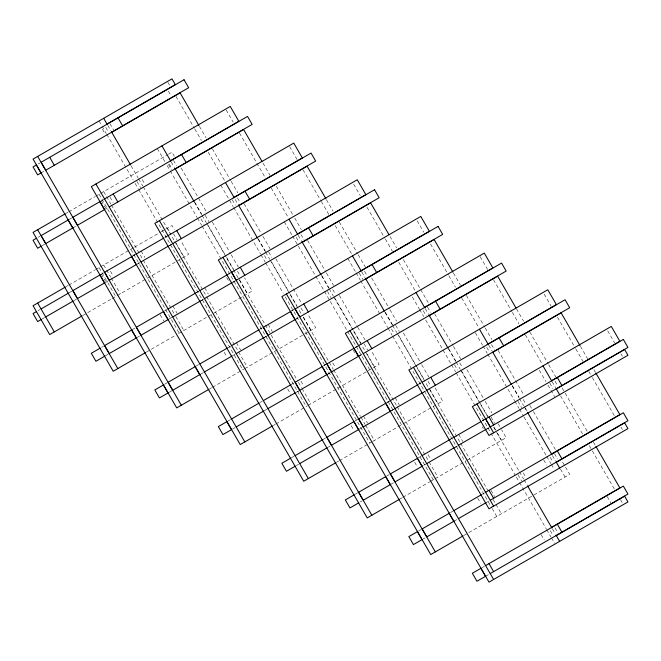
<?xml version="1.0" encoding="UTF-8"?>
<svg xmlns="http://www.w3.org/2000/svg" width="661" height="661" viewBox="0 0 661 661"><rect width="100%" height="100%" fill="white"/><g stroke="black" fill="none" stroke-linecap="round" stroke-linejoin="round"><path stroke-width="0.5" stroke-dasharray="3.31 2.48" d="M38.156 163.969L39.933 162.945M40.999 172.984L44.758 170.811M66.059 213.346L67.992 212.222M68.736 211.801L94.754 196.771M95.647 196.259L167.564 154.74M168.448 154.228L171.992 152.179L174.38 156.302M38.156 237.299L39.933 236.274M69.025 219.485L71.685 217.948M101.15 200.936L104.702 198.887M41.883 245.809L44.758 244.14M72.751 227.987L76.296 225.938M104.504 209.653L109.313 206.876M66.059 286.676L67.992 285.552M68.736 285.131L94.754 270.101M95.498 269.68L133.844 247.536M134.555 247.123L160.458 232.168M161.168 231.763L164.895 229.607M165.787 229.094L171.992 225.508L174.38 229.631M132.737 255.865L135.406 254.328M165.2 237.125L167.34 235.894M38.156 310.637L39.933 309.612M69.025 292.815L72.181 290.989M100.778 274.48L104.702 272.216M132.588 256.113L136.455 253.882M164.969 237.415L168.208 235.547M41.883 319.139L44.758 317.478M74.04 300.573L76.296 299.268M105.388 282.47L109.313 280.206M136.257 264.648L139.992 262.491M169.084 245.694L171.992 244.016M138.199 263.681L139.975 262.657M169.067 245.867L171.728 244.33M82.716 315.52L111.412 298.954M112.155 298.524L188.649 254.361L181.089 241.257M196.243 292.534L198.73 291.096M227.822 274.307L230.846 272.555M101.662 347.298L103.438 346.273M132.712 329.368L134.803 328.162M164.779 310.86L167.316 309.389M196.21 292.716L198.697 291.278M227.789 274.48L231.714 272.216M105.388 355.8L108.049 354.263M136.744 337.697L139.992 335.821M169.084 319.023L172.818 316.867M199.762 301.317L204.571 298.541M232.589 282.363L236.324 280.206M200.82 300.862L203.654 299.226M232.573 282.528L235.696 280.727M146.221 352.189L174.917 335.614M178.487 333.557L252.155 291.022L244.595 277.917M260.459 328.79L262.235 327.765M291.501 310.868L293.467 309.736M164.581 384.305L167.241 382.769M196.218 366.037L198.697 364.608M227.789 347.81L230.953 345.984M259.913 329.261L262.202 327.939M291.732 310.893L295.219 308.877M169.191 392.295L171.852 390.758M200.647 374.134L203.497 372.49M232.589 355.692L235.06 354.263M263.268 337.978L268.077 335.201M295.021 319.643L299.83 316.867M264.326 337.523L267.16 335.887M296.252 319.089L298.218 317.958M209.727 388.85L211.66 387.734M212.404 387.305L243.777 369.193M244.504 368.772L315.661 327.691L307.596 313.711M323.964 365.45L325.923 364.327M355.007 347.529L357.684 345.984M227.789 421.14L230.449 419.603M260.029 402.524L262.202 401.268M291.294 384.471L293.757 383.05M323.485 365.888L325.898 364.5M354.99 347.703L358.725 345.546M232.697 428.956L235.06 427.593M264.152 410.795L267.317 408.969M295.517 392.692L299.83 390.197M326.774 374.647L330.508 372.49M358.526 356.312L362.261 354.156M297.665 391.609L299.441 390.585M327.831 374.192L330.665 372.556M359.063 356.163L362.435 354.213M273.233 425.519L275.166 424.395M275.91 423.974L307.282 405.854M308.009 405.433L379.166 364.351L371.102 350.371M386.586 402.632L389.428 400.987M418.52 384.198L420.999 382.76M291.294 457.8L294.252 456.098M322.642 439.705L325.898 437.83M354.99 421.032L357.651 419.495M386.925 402.59L390.477 400.541M418.496 384.363L420.966 382.934M296.202 465.625L298.565 464.262M327.658 447.464L330.318 445.927M359.601 429.022L362.261 427.485M391.32 410.704L395.088 408.531M422.032 392.973L426.841 390.197M391.337 410.853L394.46 409.052M423.09 392.527L425.94 390.882M336.738 462.179L338.672 461.064M339.415 460.634L372.052 441.788M372.821 441.35L442.672 401.02L435.112 387.916M450.091 439.292L452.752 437.756M482.208 420.751L484.505 419.429M355.097 494.296L357.758 492.759M386.553 476.135L389.403 474.491M418.107 457.916L421.685 455.85M450.058 439.474L453.983 437.202M482.183 420.925L485.736 418.876M360.303 501.947L362.071 500.922M391.353 484.017L393.444 482.811M423.61 465.394L425.957 464.039M453.785 447.976L457.329 445.927M485.538 429.642L490.346 426.866M454.842 447.522L457.503 445.985M486.595 429.187L489.446 427.543M399.5 499.27L402.177 497.725M402.921 497.303L429.832 481.762M430.575 481.332L434.294 479.184M435.021 478.762L466.079 460.833M466.963 460.32L506.177 437.681L501.641 429.815M418.603 530.965L421.264 529.428M450.546 512.523L453.223 510.978M482.183 494.254L484.472 492.932M423.214 538.955L424.99 537.93M453.785 521.306L457.329 519.257M485.538 502.971L490.346 500.195M463.749 535.509L569.683 474.35L562.123 461.246M482.109 567.625L484.472 566.262M485.538 576.301L489.38 574.078M607.69 330.83L614.747 343.067M620.96 353.809L622.381 356.287M580.474 346.372L587.604 358.725M593.884 369.598L595.412 372.242M544.185 294.17L551.241 306.398M557.52 317.263L575.351 348.149M575.863 349.033L582.994 361.385M588.761 371.375L591.818 376.671M592.33 377.555L614.747 416.389M620.96 427.146L622.381 429.617M516.456 308.819L523.595 321.18M529.866 332.053L548.209 363.823M548.721 364.698L555.851 377.059M562.131 387.933L564.676 392.345M565.188 393.221L587.604 432.054M593.371 442.044L595.412 445.572M555.017 381.24L557.578 385.677M480.175 256.633L487.735 269.738M493.503 279.719L511.845 311.488M512.358 312.364L518.976 323.84M525.255 334.714L542.582 364.715M560.578 395.889L582.481 433.839M589.273 445.588L591.818 450.001M592.33 450.885L614.234 488.834M620.481 499.65L622.381 502.947M552.059 381.604L555.595 387.718M549.754 383.091L552.827 388.42M539.376 370.276L545.936 381.645M547.952 385.14L554.546 396.55M607.195 496.593L610.781 502.806M453.463 273.043L460.593 285.395M466.36 295.384L484.703 327.154M485.215 328.038L491.842 339.506M498.113 350.38L523.595 394.51M529.866 405.383L532.923 410.671M533.435 411.555L555.347 449.505M491.511 344.579L494.585 349.9M523.264 399.575L525.826 404.011M554.505 453.686L557.578 459.007M417.174 220.84L423.726 232.193M430.509 243.934L448.34 274.819M448.844 275.703L455.47 287.171M461.75 298.045L479.076 328.054M512.358 385.702L518.976 397.17M525.255 408.044L527.296 411.572M560.536 469.145L565.072 477.011M488.719 345.224L492.321 351.454M512.159 385.809L519.042 397.732M519.554 398.624L523.661 405.738M524.173 406.631L527.098 411.687M552.439 455.586L555.521 460.924M486.76 347.314L489.322 351.759M518.001 401.425L521.587 407.639M550.266 457.313L552.827 461.75M475.358 332.739L482.563 345.216M483.075 346.108L487.19 353.222M487.702 354.114L514.671 400.83M514.936 401.285L519.05 408.407M519.563 409.299L523.504 416.116M524.008 417L546.283 455.578M546.796 456.47L550.91 463.584M551.423 464.476L554.067 469.062M543.689 459.932L546.763 465.253M389.957 236.374L396.575 247.85M403.367 259.599L428.328 302.845M434.608 313.719L452.95 345.488M453.463 346.372L460.593 358.725M466.873 369.598L483.174 397.839M485.215 401.367L491.842 412.836M498.113 423.701L501.137 428.948M427.493 307.026L430.567 312.347M459.759 362.906L462.32 367.351M490.999 417.017L494.585 423.23M523.264 472.904L525.826 477.341M555.017 527.899L558.091 533.229M353.668 184.171L360.22 195.532M367.004 207.273L384.834 238.158M385.338 239.042L392.477 251.395M398.757 262.268L415.058 290.51M448.844 349.033L455.983 361.385M461.75 371.383L479.58 402.268M480.093 403.152L487.735 416.389M493.998 427.246L495.51 429.865M497.535 433.36L501.567 440.342M425.238 308.588L428.32 313.942M448.141 348.264L455.784 361.501M456.131 362.104L460.246 369.235M460.767 370.127L488.041 417.38M493.717 427.213L518.951 470.913M519.463 471.805L523.586 478.944M524.099 479.836L527.189 485.182M552.422 528.891L555 533.344M423.255 310.653L426.328 315.983M454.495 364.765L457.569 370.094M518.001 474.755L521.587 480.977M550.266 530.643L552.827 535.08M412.357 296.946L419.421 309.174M419.595 309.472L423.709 316.602M425.692 320.04L451 363.872M451.513 364.765L455.636 371.903M456.148 372.796L515.183 475.044M516.398 477.143L518.976 481.605M519.488 482.497L546.424 529.155M546.779 529.767L550.902 536.906M551.414 537.798L554.546 543.21M482.233 426.816L483.257 428.592M541.177 534.708L544.251 540.037M326.451 199.713L333.07 211.181M339.349 222.055L357.692 253.824M358.204 254.708L365.335 267.061M371.614 277.934L389.445 308.819M389.957 309.703L396.575 321.18M403.367 332.937L421.197 363.823M421.71 364.698L428.84 377.059M364.5 271.25L367.062 275.687M395.741 325.352L399.327 331.574M428.006 381.24L430.567 385.677M458.734 434.467L462.832 441.565M490.999 490.346L494.585 496.568M289.658 146.635L297.219 159.739M302.986 169.72L320.816 200.605M321.329 201.489L328.971 214.726M335.251 225.599L352.057 254.725M385.338 312.372L392.477 324.725M398.757 335.598L423.718 378.836M429.989 389.701L438.061 403.681M361.732 271.935L364.822 277.29M384.917 312.099L392.279 324.84M392.651 325.485L396.774 332.623M397.286 333.516L460.147 442.391M460.667 443.283L488.041 490.71M493.123 499.509L501.368 513.787M359.237 273.1L362.823 279.314M391.502 328.988L394.063 333.425M347.843 258.534L355.577 271.919M356.089 272.811L360.212 279.95M360.724 280.842L387.66 327.501M388.032 328.145L392.155 335.284M392.675 336.176L491.71 507.714M492.214 508.59L496.758 516.456M477.672 498.039L480.745 503.368M262.946 163.044L270.076 175.396M276.356 186.27L292.658 214.511M294.699 218.039L301.317 229.516M307.596 240.389L325.939 272.158M326.451 273.043L333.582 285.395M339.349 295.384L357.188 326.27M357.692 327.154L365.335 340.39M300.995 234.581L304.068 239.91M332.747 289.576L335.309 294.021M363.988 343.687L367.574 349.9M395.228 397.798L399.327 404.904M428.006 454.57L430.567 459.015M226.153 109.974L233.209 122.202M239.48 133.059L265.466 178.065M271.233 188.054L288.551 218.056M321.833 275.703L328.971 288.056M334.739 298.053L353.081 329.822M353.585 330.698L360.724 343.059M366.987 353.916L374.556 367.012M298.227 235.266L301.317 240.629M321.634 275.819L328.773 288.171M329.145 288.816L333.268 295.954M333.78 296.847L365.211 351.288M365.723 352.181L396.641 405.73M397.154 406.622L428.584 461.064M429.105 461.956L437.863 477.126M296.244 237.324L298.805 241.761M327.484 291.435L331.07 297.648M284.337 221.873L292.41 235.845M292.583 236.151L315.256 275.414M315.768 276.306L324.014 290.592M324.526 291.484L433.252 479.787M353.172 349.933L356.246 355.263M414.678 462.262L417.24 466.707M199.44 126.383L206.058 137.852M212.338 148.725L230.681 180.494M231.193 181.378L237.811 192.847M244.091 203.72L260.905 232.846M262.946 236.374L270.076 248.734M275.844 258.724L301.829 303.73M237.489 197.92L240.05 202.357M268.73 252.023L271.803 257.352M300.995 307.91L304.068 313.24M332.747 362.906L335.309 367.351M363.476 416.133L367.574 423.238M167.861 82.336L169.761 85.633M175.975 96.39L194.317 128.16M194.821 129.044L201.448 140.52M208.232 152.27L224.542 180.511M258.327 239.042L265.466 251.395M271.745 262.268L289.576 293.154M290.08 294.038L296.706 305.506M303.482 317.247L311.05 330.351M235.242 199.498L237.811 203.96M257.906 238.77L265.268 251.511M265.639 252.155L269.762 259.294M270.275 260.186L301.193 313.735M303.25 317.305L333.136 369.061M333.648 369.953L360.443 416.364M360.964 417.256L365.079 424.395M365.599 425.287L374.357 440.457M232.226 199.771L235.299 205.1M264.491 255.658L267.052 260.095M168.406 91.144L170.968 95.581M220.832 185.204L233.201 206.62M233.713 207.513L260.508 253.923M261.021 254.815L265.144 261.954M265.664 262.847L283.23 293.286M285.238 296.764L369.747 443.126M351.173 425.601L353.734 430.038M181.097 167.944L206.058 211.181M212.338 222.055L230.681 253.824M231.193 254.708L238.324 267.061M173.471 160.367L176.545 165.688M205.224 215.362L208.81 221.575M237.489 271.25L240.05 275.687M268.217 324.468L272.315 331.574M300.995 381.24L303.556 385.685M194.821 202.373L201.448 213.85M208.232 225.599L226.07 256.493M226.574 257.369L233.713 269.729M239.472 279.71L247.545 293.682M171.216 161.945L174.306 167.299M194.4 202.101L201.762 214.842M202.134 215.486L206.257 222.625M206.769 223.517L233.044 269.035M233.564 269.928L297.524 380.719M298.483 382.372L301.573 387.734M302.094 388.627L310.852 403.797M169.233 163.994L171.794 168.431M200.985 218.989L204.059 224.319M168.406 164.473L171.48 169.794M157.326 148.543L165.06 161.928M167.117 165.498L169.695 169.96M170.208 170.852L197.143 217.51M197.515 218.155L201.638 225.294M202.159 226.186L306.241 406.457M226.673 277.496L228.723 281.041M287.667 388.932L290.741 394.262M109.966 123.698L113.552 129.911M142.231 179.585L144.792 184.022M173.471 233.697L177.057 239.91M204.712 287.808L208.298 294.021M236.464 342.803L240.563 349.909M167.382 228.177L170.712 233.944M175.966 243.041L184.039 257.022M107.801 125.425L110.891 130.779M131.118 165.82L138.182 178.049M138.694 178.941L142.817 186.071M143.33 186.964L174.223 240.48M174.744 241.372L206.149 295.781M206.662 296.673L238.076 351.074M238.588 351.966L247.346 367.128M105.727 127.333L108.288 131.77M136.967 181.436L140.553 187.658M99.067 120.955L101.918 125.904M102.158 126.309L106.272 133.439M106.793 134.332L133.134 179.957M135.108 183.386L138.199 188.74M138.711 189.633L242.736 369.796M102.389 129.25L104.959 133.696M224.162 352.272L226.723 356.709M109.966 197.028L113.039 202.357M141.198 251.139L144.792 257.352M172.959 306.134L177.057 313.24M103.678 191.624L110.874 204.084M111.387 204.976L142.735 259.261M143.247 260.153L174.074 313.554M175.768 316.487L183.841 330.467M99.067 194.284L179.222 333.127M101.364 200.812L105.471 207.909M160.144 314.719L163.73 320.932M110.478 271.25L113.039 275.687M103.678 264.954L110.742 277.19M111.246 278.066L120.335 293.798M99.067 267.614L115.716 296.467M101.364 274.141L105.471 281.239"/><path stroke-width="0.99" d="M107.008 124.061L175.33 84.616L171.992 78.849L33.05 159.07L176.718 407.903L208.983 389.279M36.603 164.87L33.05 166.919L37.66 174.909L41.213 172.86M111.759 132.291L180.081 92.846L198.928 125.499M65.315 213.767L33.05 232.399L113.213 371.242L145.478 352.61M170.513 160.73L238.836 121.285L230.259 106.438L91.317 186.65L240.224 444.572L272.489 425.94M36.603 238.2L33.05 240.249L37.66 248.239L41.213 246.189M68.637 219.708L41.131 235.589L45.741 243.579L73.247 227.698M100.389 201.374L72.884 217.254L77.494 225.244L104.504 209.653L99.885 201.663M104.636 198.92L247.545 116.41L252.155 124.4L109.255 206.91M175.264 168.952L243.587 129.515L261.921 161.284M65.315 287.097L33.05 305.729L49.707 334.573L81.972 315.95M233.325 197.796L302.341 157.946L293.765 143.098L154.823 223.319L303.73 481.233L335.995 462.609M36.603 311.529L33.05 313.578L37.66 321.577L41.213 319.527M41.131 308.918L68.637 293.038M100.389 274.703L72.884 290.584L77.494 298.574L105 282.693M132.142 256.369L104.636 272.249L109.255 280.239L136.257 264.648L131.638 256.658M136.389 253.915L163.895 238.034M168.142 235.58L311.05 153.079L315.661 161.069L172.761 243.579M45.741 316.908L73.247 301.028M141.008 261.905L168.505 246.024M238.77 205.621L307.092 166.175L325.939 198.829M297.351 234.159L365.847 194.615L357.271 179.767L218.328 259.98L367.235 517.902L399.5 499.27M100.183 348.149L91.317 353.271L95.928 361.261L104.802 356.139M132.142 329.699L104.636 345.579L109.255 353.569L136.257 337.978L131.638 329.988M163.895 311.364L136.389 327.245L141.008 335.234L168.505 319.362M168.142 308.918L195.648 293.038M199.895 290.584L227.401 274.703M172.761 316.908L200.258 301.028M204.513 298.574L232.011 282.693M302.275 242.281L370.598 202.844L388.941 234.614M360.154 271.225L429.353 231.276L420.776 216.428L281.834 296.649L430.741 554.562L463.006 535.939M163.688 384.818L154.823 389.94L159.433 397.93L168.307 392.808M195.648 366.368L168.142 382.248L172.761 390.238L200.258 374.357M199.895 363.914L227.401 348.033M231.647 345.579L259.153 329.699M290.906 311.364L263.4 327.245L268.019 335.234L295.517 319.354M204.513 371.903L232.011 356.023M236.266 353.569L263.764 337.688M365.781 278.95L434.103 239.505L452.95 272.158M424.362 307.489L492.858 267.945L484.282 253.097L345.339 333.309L489.008 582.151L627.95 501.93L624.62 496.163L556.298 535.6M227.194 421.478L218.328 426.601L222.939 434.591L231.813 429.468M231.647 418.909L259.153 403.028M263.4 400.574L290.906 384.694M322.659 366.368L295.153 382.24L299.772 390.238L327.269 374.357M358.659 345.579L501.567 263.07L506.177 271.06L363.277 353.569M236.266 426.899L263.764 411.018M268.019 408.564L295.021 392.981M359.022 356.023L331.525 371.903L326.906 363.914L353.908 348.322L358.526 356.312M429.286 315.611L497.609 276.166L515.952 307.935M487.165 344.555L556.364 304.605L547.787 289.758L408.845 369.978L489.008 508.821L627.95 428.601L624.62 422.833L556.298 462.27M290.7 458.147L281.834 463.27L286.444 471.26L295.318 466.137M295.153 455.578L322.659 439.697M390.411 400.574L417.413 384.983M422.164 382.24L565.072 299.739L569.683 307.729L426.783 390.238M299.772 463.568L327.269 447.687M359.022 429.353L331.525 445.233L326.906 437.243L353.908 421.652L358.526 429.642M390.775 411.018L363.277 426.899L358.659 418.909L385.66 403.317L390.279 411.307M395.03 408.564L422.032 392.973M551.373 380.819L619.869 341.274L611.293 326.418L472.351 406.639L489.008 435.492L627.95 355.271L624.62 349.495L556.298 388.941M354.213 494.808L345.339 499.931L349.95 507.921L358.824 502.798M422.164 455.569L449.67 439.697M453.917 437.243L480.919 421.652M390.775 484.348L363.277 500.228L358.659 492.238L385.66 476.647L390.279 484.637M422.528 466.022L395.03 481.894L390.411 473.904L417.413 458.313L422.032 466.302M426.783 463.568L454.281 447.687M458.536 445.233L486.033 429.353M551.373 454.148L619.869 414.604L595.925 373.126M417.719 531.477L408.845 536.6L413.456 544.59L422.329 539.467M449.67 513.027L422.164 528.907L426.783 536.897L454.281 521.017M453.917 510.573L481.423 494.692M485.67 492.238L623.34 412.761L627.95 420.751L490.288 500.228M458.536 518.563L486.033 502.682M551.555 527.379L619.869 487.934L595.925 446.456M481.225 568.138L472.351 573.261L476.961 581.25L485.835 576.128M485.67 565.568L623.34 486.091L627.95 494.081L490.288 573.558M579.961 345.488L561.115 312.835L492.792 352.28L511.333 384.38M557.322 377.538L561.933 385.528M542.978 365.864L551.555 380.728M556.099 388.594L559.636 394.716M499.055 337.854L503.674 345.843M557.322 450.868L561.933 458.866M479.473 329.203L488.206 344.331M527.602 412.571L551.927 454.694M556.033 461.816L559.636 468.046M435.549 301.185L440.168 309.174M557.322 524.198L561.933 532.196M489.008 416.984L493.618 424.973M415.967 292.534L424.717 307.695M428.84 314.834L448.141 348.264M527.602 485.901L551.91 527.999M556.025 535.129L559.636 541.376M476.961 403.978L493.618 432.823M372.044 264.524L376.663 272.514M430.741 377.291L435.351 385.28M489.008 490.313L493.618 498.303M352.462 255.873L361.22 271.043M365.343 278.182L384.405 311.199M413.456 367.318L493.618 506.161M308.538 227.855L313.157 235.845M367.235 340.63L371.846 348.62M489.008 563.643L493.618 571.633M288.956 219.204L297.714 234.374M301.837 241.521L321.13 274.935M349.95 330.649L493.618 579.49M449.166 513.316L453.785 521.306M480.919 568.311L485.538 576.301M245.033 191.194L249.651 199.184M303.73 303.961L308.34 311.951M225.451 182.543L234.209 197.713M238.332 204.852L257.625 238.274M286.444 293.988L435.351 551.902M290.402 311.653L295.021 319.643M322.155 366.657L326.774 374.647M417.413 531.642L422.032 539.64M181.527 154.525L186.146 162.515M240.224 267.3L244.834 275.29M161.945 145.874L170.703 161.044M174.826 168.191L194.119 201.605M222.939 257.319L371.846 515.241M118.022 117.865L122.64 125.854M176.718 230.631L181.329 238.621M103.678 118.294L107.28 124.532M111.403 131.671L130.614 164.944M159.433 220.658L308.34 478.572M113.213 193.97L117.823 201.96M95.928 183.989L244.834 441.912M163.391 311.653L168.01 319.651M195.144 366.657L199.762 374.647M226.897 421.652L231.515 429.642M49.707 157.301L54.318 165.291M37.66 156.401L181.329 405.243M36.38 164.994L40.999 172.984M68.133 219.997L72.751 227.987M99.885 274.993L104.504 282.982M163.391 384.983L168.01 392.981M37.66 229.739L117.823 368.582M37.66 303.069L54.318 331.913M184.039 79.75L41.131 162.251L45.741 170.249L188.649 87.739L184.039 79.75M374.556 189.74L231.647 272.249L236.266 280.239L379.166 197.73L374.556 189.74M438.061 226.409L295.153 308.91L299.772 316.908L442.672 234.399L438.061 226.409M623.34 339.424L485.67 418.909L490.288 426.899L627.95 347.422L623.34 339.424"/></g></svg>
